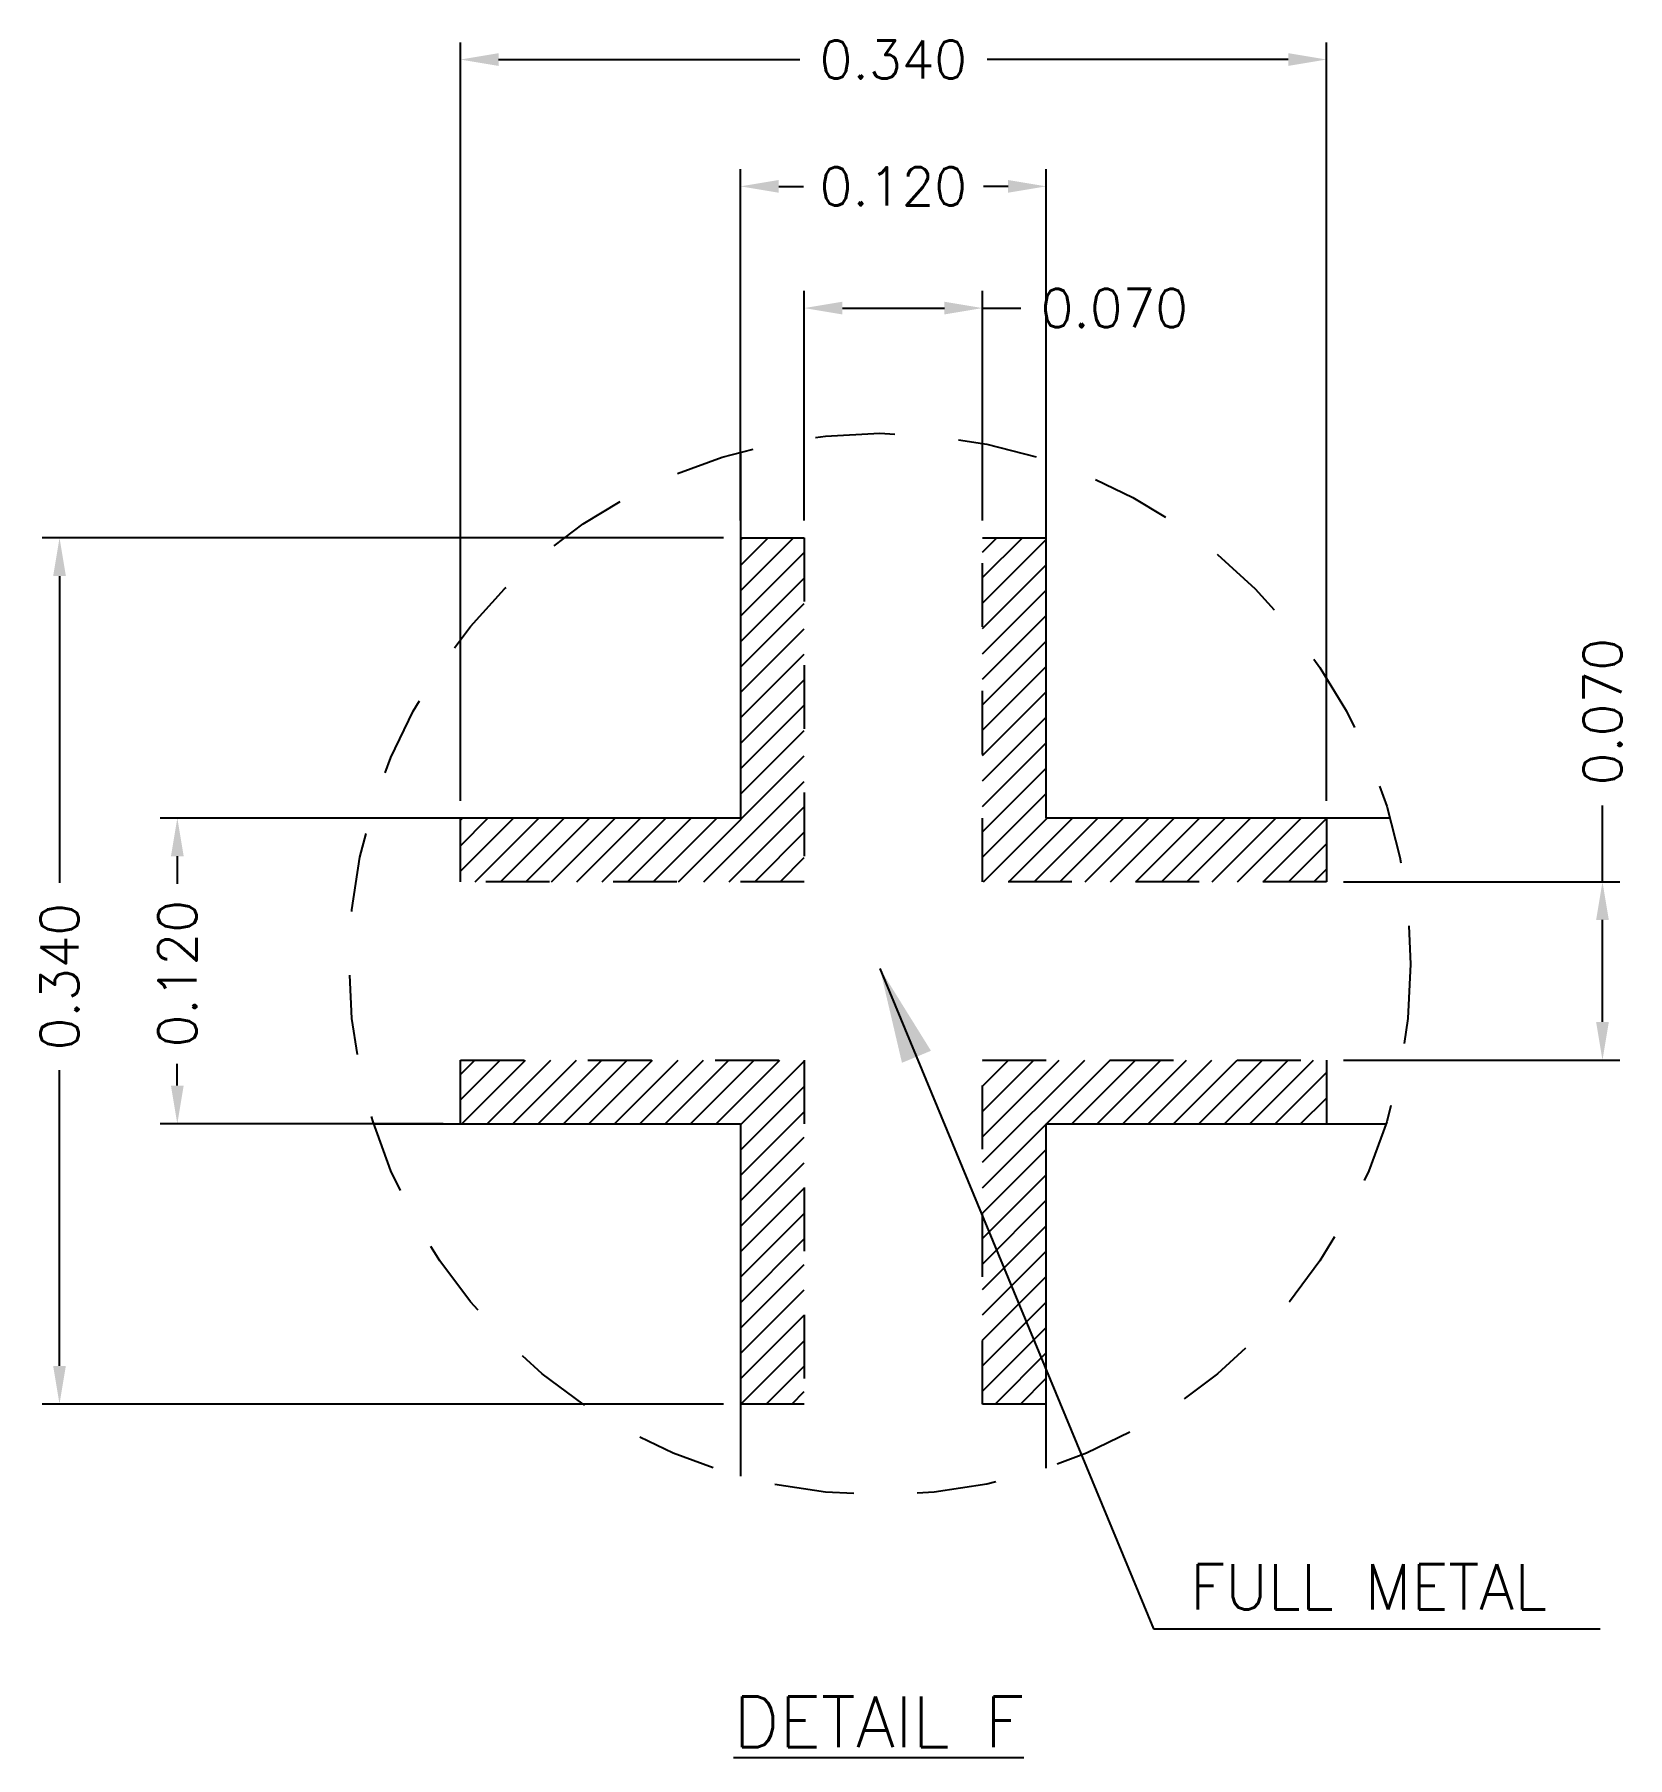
# Model space of a CAD drawing. Header units: millimetres. Extents: x 414.21 to 422.73, y 107.99 to 113.75.
# Drawn here: x 420.224 to 422.726, y 110.146 to 112.851 of the extents above; entities that cross this region are included whole.
import ezdxf

# ---------------------------------------------------------------- set-up
doc = ezdxf.new("R2010")
doc.units = ezdxf.units.MM
doc.header["$LTSCALE"] = 0.5
doc.header["$PDMODE"] = 98
doc.linetypes.add('DASHED', pattern=[19.05, 12.7, -6.35])
doc.linetypes.add('HIDDEN', pattern=[0.375, 0.25, -0.125])
doc.layers.add('1', color=7, linetype='Continuous')
doc.layers.add('1D', color=4, linetype='Continuous')
doc.styles.add('SIMPLEX', font='simplex.shx', dxfattribs={"bigfont": 'AllInOneBig.shx'})
doc.dimstyles.get("Standard").update_dxf_attribs({"dimtxt": 0.06, "dimasz": 0.06, "dimexe": 0.027, "dimexo": 0.027, "dimgap": 0.027, "dimtad": 1, "dimdec": 3, "dimrnd": 0.0005, "dimzin": 1, "dimtxsty": 'SIMPLEX', "dimcen": 0.1905, "dimclrd": 256, "dimclre": 256, "dimclrt": 256, "dimazin": 3, "dimtp": 0.03, "dimtm": 0.05, "dimtfac": 0.8, "dimtdec": 3, "dimtmove": 0, "dimatfit": 3, "dimfxl": 0.05, "dimtzin": 4, "dimlwd": -1, "dimlwe": -1})
doc.dimstyles.new('Standard2', dxfattribs={"dimtxt": 0.055, "dimasz": 0.055, "dimexe": 0.015, "dimexo": 0.015, "dimgap": 0.027, "dimtad": 1, "dimdec": 3, "dimlfac": 16.666667, "dimrnd": 0.0005, "dimzin": 1, "dimtxsty": 'SIMPLEX', "dimcen": 0.1905, "dimclrd": 256, "dimclre": 256, "dimclrt": 256, "dimazin": 3, "dimtp": 0.03, "dimtm": 0.05, "dimtfac": 0.8, "dimtdec": 3, "dimtmove": 0, "dimatfit": 3, "dimfxl": 0.05, "dimtzin": 4, "dimlwd": -1, "dimlwe": -1})

# ---------------------------------------------------------------- blocks, each defined once
blk = doc.blocks.new('*D144')
at = {"ltscale": 0.1, "transparency": 16777216}
for p, q in [((422.6867, 111.5206), (422.6867, 111.6406)), ((422.2802, 111.5206), (422.7137, 111.5206)), ((422.6867, 111.3006), (422.6867, 111.4606)), ((422.2802, 111.2406), (422.7137, 111.2406))]:
    blk.add_line(p, q, dxfattribs=at)
for points in [[(422.6767, 111.4606), (422.6967, 111.4606), (422.6867, 111.5206)], [(422.6767, 111.3006), (422.6967, 111.3006), (422.6867, 111.2406)]]:
    blk.add_solid(points, dxfattribs=at)
at = {"layer": 'Defpoints', "color": 0, "ltscale": 0.1, "transparency": 16777216}
for p in [(422.2532, 111.5206), (422.2532, 111.2406), (422.6867, 111.2406)]:
    blk.add_point(p, dxfattribs=at)
at = {"ltscale": 0.1, "transparency": 16777216, "insert": (422.6867, 111.7876), "char_height": 0.06, "attachment_point": 5, "rotation": 90, "style": 'SIMPLEX'}
blk.add_mtext('\\A1;0.070', dxfattribs=at)
blk = doc.blocks.new('*D145')
at = {"ltscale": 0.1, "transparency": 16777216}
for p, q in [((420.8662, 111.6206), (420.4217, 111.6206)), ((420.4487, 111.5606), (420.4487, 111.5175)), ((420.4487, 111.2006), (420.4487, 111.2349)), ((420.8662, 111.1406), (420.4217, 111.1406))]:
    blk.add_line(p, q, dxfattribs=at)
for points in [[(420.4387, 111.5606), (420.4587, 111.5606), (420.4487, 111.6206)], [(420.4387, 111.2006), (420.4587, 111.2006), (420.4487, 111.1406)]]:
    blk.add_solid(points, dxfattribs=at)
at = {"layer": 'Defpoints', "color": 0, "ltscale": 0.1, "transparency": 16777216}
for p in [(420.4487, 111.6206), (420.8932, 111.6206), (420.8932, 111.1406)]:
    blk.add_point(p, dxfattribs=at)
at = {"ltscale": 0.1, "transparency": 16777216, "insert": (420.4487, 111.3762), "char_height": 0.06, "attachment_point": 5, "rotation": 90, "style": 'SIMPLEX'}
blk.add_mtext('\\A1;0.120', dxfattribs=at)
blk = doc.blocks.new('*D146')
at = {"ltscale": 0.1, "transparency": 16777216}
for p, q in [((421.3062, 112.0606), (420.2367, 112.0606)), ((420.2637, 112.0006), (420.2637, 111.5188)), ((420.2637, 110.7606), (420.2637, 111.2248)), ((421.3062, 110.7006), (420.2367, 110.7006))]:
    blk.add_line(p, q, dxfattribs=at)
for points in [[(420.2537, 112.0006), (420.2737, 112.0006), (420.2637, 112.0606)], [(420.2537, 110.7606), (420.2737, 110.7606), (420.2637, 110.7006)]]:
    blk.add_solid(points, dxfattribs=at)
at = {"layer": 'Defpoints', "color": 0, "ltscale": 0.1, "transparency": 16777216}
for p in [(421.3332, 112.0606), (420.2637, 110.7006), (421.3332, 110.7006)]:
    blk.add_point(p, dxfattribs=at)
at = {"ltscale": 0.1, "transparency": 16777216, "insert": (420.2637, 111.3718), "char_height": 0.06, "attachment_point": 5, "rotation": 90, "style": 'SIMPLEX'}
blk.add_mtext('\\A1;0.340', dxfattribs=at)
blk = doc.blocks.new('*D147')
at = {"ltscale": 0.1, "transparency": 16777216}
for p, q in [((421.4332, 112.0876), (421.4332, 112.4483)), ((421.7132, 112.0876), (421.7132, 112.4483)), ((421.4932, 112.4213), (421.6532, 112.4213)), ((421.7132, 112.4213), (421.7732, 112.4213))]:
    blk.add_line(p, q, dxfattribs=at)
for points in [[(421.4932, 112.4313), (421.4932, 112.4113), (421.4332, 112.4213)], [(421.6532, 112.4313), (421.6532, 112.4113), (421.7132, 112.4213)]]:
    blk.add_solid(points, dxfattribs=at)
at = {"layer": 'Defpoints', "color": 0, "ltscale": 0.1, "transparency": 16777216}
for p in [(421.7132, 112.4213), (421.4332, 112.0606), (421.7132, 112.0606)]:
    blk.add_point(p, dxfattribs=at)
at = {"ltscale": 0.1, "transparency": 16777216, "insert": (421.9202, 112.4213), "char_height": 0.06, "attachment_point": 5, "style": 'SIMPLEX'}
blk.add_mtext('\\A1;0.070', dxfattribs=at)
blk = doc.blocks.new('*D148')
at = {"ltscale": 0.1, "transparency": 16777216}
for p, q in [((421.3332, 112.0876), (421.3332, 112.6394)), ((421.8132, 112.0876), (421.8132, 112.6394)), ((421.3932, 112.6124), (421.4319, 112.6124)), ((421.7532, 112.6124), (421.7145, 112.6124))]:
    blk.add_line(p, q, dxfattribs=at)
for points in [[(421.3932, 112.6224), (421.3932, 112.6024), (421.3332, 112.6124)], [(421.7532, 112.6224), (421.7532, 112.6024), (421.8132, 112.6124)]]:
    blk.add_solid(points, dxfattribs=at)
at = {"layer": 'Defpoints', "color": 0, "ltscale": 0.1, "transparency": 16777216}
for p in [(421.8132, 112.6124), (421.3332, 112.0606), (421.8132, 112.0606)]:
    blk.add_point(p, dxfattribs=at)
at = {"ltscale": 0.1, "transparency": 16777216, "insert": (421.5732, 112.6124), "char_height": 0.06, "attachment_point": 5, "style": 'SIMPLEX'}
blk.add_mtext('\\A1;0.120', dxfattribs=at)
blk = doc.blocks.new('*D149')
at = {"ltscale": 0.1, "transparency": 16777216}
for p, q in [((420.8932, 111.6476), (420.8932, 112.8385)), ((422.2532, 111.6476), (422.2532, 112.8385)), ((420.9532, 112.8115), (421.4262, 112.8115)), ((422.1932, 112.8115), (421.7202, 112.8115))]:
    blk.add_line(p, q, dxfattribs=at)
for points in [[(420.9532, 112.8215), (420.9532, 112.8015), (420.8932, 112.8115)], [(422.1932, 112.8215), (422.1932, 112.8015), (422.2532, 112.8115)]]:
    blk.add_solid(points, dxfattribs=at)
at = {"layer": 'Defpoints', "color": 0, "ltscale": 0.1, "transparency": 16777216}
for p in [(422.2532, 112.8115), (420.8932, 111.6206), (422.2532, 111.6206)]:
    blk.add_point(p, dxfattribs=at)
at = {"ltscale": 0.1, "transparency": 16777216, "insert": (421.5732, 112.8115), "char_height": 0.06, "attachment_point": 5, "style": 'SIMPLEX'}
blk.add_mtext('\\A1;0.340', dxfattribs=at)

msp = doc.modelspace()

# ---------------------------------------------------------------- hatches: boundary and pattern name
at = {"ltscale": 0.1}
h = msp.add_hatch(dxfattribs=at)
h.set_pattern_fill('ANSI31', color=4, scale=0.008889, style=0)
h.set_pattern_definition([(45, (426.58067, 110.43972), (-0.01995612, 0.01995612), [])])
h.paths.add_polyline_path([(421.4332, 112.0606), (421.3332, 112.0606), (421.3332, 111.6206), (420.8932, 111.6206), (420.8932, 111.5206), (421.4332, 111.5206)])
h.paths.add_polyline_path([(421.8132, 112.0606), (421.7132, 112.0606), (421.7132, 111.5206), (422.2532, 111.5206), (422.2532, 111.6206), (421.8132, 111.6206)])
h.paths.add_polyline_path([(421.4332, 111.2406), (420.8932, 111.2406), (420.8932, 111.1406), (421.3332, 111.1406), (421.3332, 110.7006), (421.4332, 110.7006)])
h.paths.add_polyline_path([(422.2532, 111.2406), (421.7132, 111.2406), (421.7132, 110.7006), (421.8132, 110.7006), (421.8132, 111.1406), (422.2532, 111.1406)])

# ---------------------------------------------------------------- linework, layer by layer
msp.add_line((421.8132, 111.6206), (421.8132, 112.1827), dxfattribs=at)
at = {"layer": '1', "color": 0, "linetype": 'ByBlock'}
msp.add_line((422.3532, 111.6206), (421.8132, 111.6206), dxfattribs=at)
at = {"layer": '1D', "color": 0, "ltscale": 0.1}
for points in [[(421.3332, 112.1955), (421.3332, 111.6206)], [(421.3332, 111.6206), (420.7508, 111.6206)], [(420.7572, 111.1406), (421.3332, 111.1406)], [(421.3332, 111.1406), (421.3332, 110.5872)], [(421.8132, 111.1406), (422.3468, 111.1406)], [(421.8132, 110.5999), (421.8132, 111.1406)]]:
    msp.add_lwpolyline(points, dxfattribs=at)
at = {"layer": '1D', "linetype": 'DASHED', "ltscale": 0.01}
for points in [[(421.3332, 112.0606), (421.4332, 112.0606), (421.4332, 111.5206), (420.8932, 111.5206), (420.8932, 111.6206)], [(422.2532, 111.6206), (422.2532, 111.5206), (421.7132, 111.5206), (421.7132, 112.0606), (421.8132, 112.0606)], [(420.8932, 111.1406), (420.8932, 111.2406), (421.4332, 111.2406), (421.4332, 110.7006), (421.3332, 110.7006)], [(421.8132, 110.7006), (421.7132, 110.7006), (421.7132, 111.2406), (422.2532, 111.2406), (422.2532, 111.1406)]]:
    msp.add_lwpolyline(points, dxfattribs=at)
at = {"layer": '1D', "linetype": 'HIDDEN'}
msp.add_circle((421.552, 111.3913), 0.8334, dxfattribs=at)

# ---------------------------------------------------------------- texts
at = {"layer": '1D', "ltscale": 0.1, "attachment_point": 1, "style": 'SIMPLEX'}
for s, insert, char_height, width in [('FULL METAL', (422.0392, 110.449), 0.07111, 0.695032), ('{\\LDETAIL F}', (421.3222, 110.2417), 0.08, 0.781911)]:
    msp.add_mtext(s, dxfattribs=dict(at, insert=insert, char_height=char_height, width=width))

# ---------------------------------------------------------------- dimensions: what is measured, and where the dimension line sits
at = {"color": 1, "ltscale": 0.1}
for base, p1, p2, text, picture, middle in [((422.2532, 112.8115), (420.8932, 111.6206), (422.2532, 111.6206), '0.340', '*D149', (421.5732, 112.8115)), ((421.8132, 112.6124), (421.3332, 112.0606), (421.8132, 112.0606), '0.120', '*D148', (421.5732, 112.6124)), ((421.7132, 112.4213), (421.4332, 112.0606), (421.7132, 112.0606), '0.070', '*D147', (421.9202, 112.4213))]:
    dim = msp.add_linear_dim(base=base, p1=p1, p2=p2, text=text, dimstyle='Standard', dxfattribs=at)
    dim.commit()
    dim.dimension.update_dxf_attribs({"geometry": picture, "text_midpoint": middle})
for base, p1, p2, text, picture, middle in [((420.2637, 110.7006), (421.3332, 112.0606), (421.3332, 110.7006), '0.340', '*D146', (420.2637, 111.3718)), ((422.6867, 111.2406), (422.2532, 111.5206), (422.2532, 111.2406), '0.070', '*D144', (422.6867, 111.7876)), ((420.4487, 111.6206), (420.8932, 111.1406), (420.8932, 111.6206), '0.120', '*D145', (420.4487, 111.3762))]:
    dim = msp.add_linear_dim(base=base, p1=p1, p2=p2, angle=90, text=text, dimstyle='Standard', dxfattribs=at)
    dim.commit()
    dim.dimension.update_dxf_attribs({"geometry": picture, "text_midpoint": middle, "dimtype": 160})

# ---------------------------------------------------------------- leaders
at = {"layer": '1D', "ltscale": 0.1}
msp.add_leader([(421.552, 111.3844), (421.9817, 110.3476), (422.6833, 110.3476)], dimstyle='Standard2', override={"dimasz": 0.15, "dimgap": 0.027, "dimtad": 0}, dxfattribs=at)

doc.saveas('drawing.dxf')
